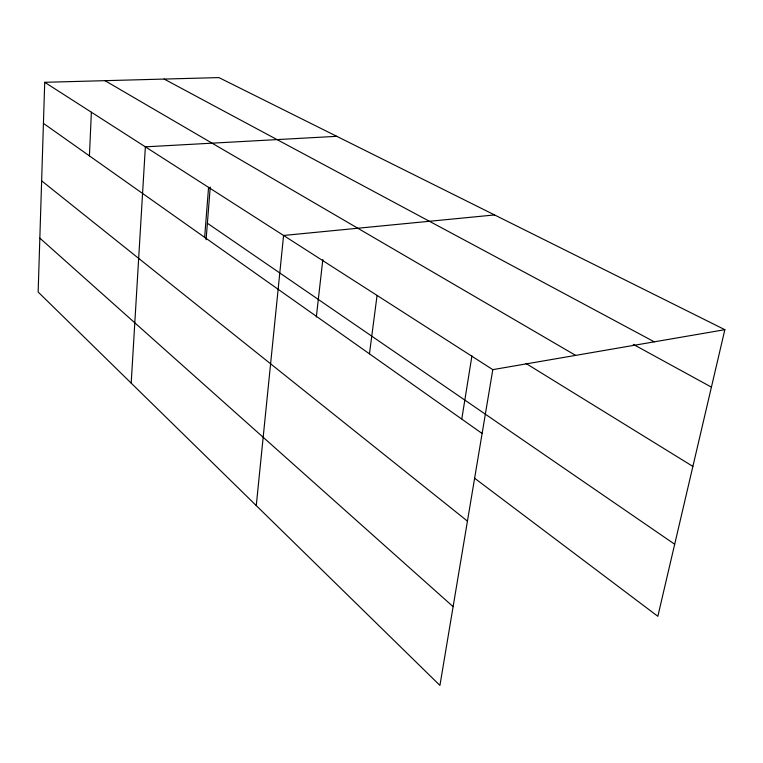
<?xml version="1.0" encoding="UTF-8"?>
<svg xmlns="http://www.w3.org/2000/svg" width="763" height="763" viewBox="0 0 763 763"><rect width="100%" height="100%" fill="white"/><g stroke="black" fill="none" stroke-linecap="round" stroke-linejoin="round"><path stroke-width="1.14" d="M44.721 82.299L38.15 292.029L439.927 685.412L492.803 369.645L44.721 82.299L218.895 77.588L724.85 329.683L657.84 616.304L474.538 478.163M89.424 155.89L91.369 112.218M131.188 383.121L145.361 146.839L336.769 136.319M204.646 237.341L208.566 187.374M206.086 239.706L210.245 187.078M256.263 505.583L283.578 235.471L494.567 214.937M316.33 316.998L322.825 259.515M369.454 353.841L377.065 295.415M461.825 418.782L471.944 355.768M492.803 369.645L724.85 329.683M164.15 79.066L654.273 341.834M633.271 344.361L711.421 387.137M104.998 80.668L575.617 355.377M525.993 363.474L692.88 466.403M207.383 223.244L674.683 544.238M43.434 123.377L482.111 433.479M41.631 180.831L467.442 521.11M39.838 238.142L453.117 606.642"/></g></svg>
